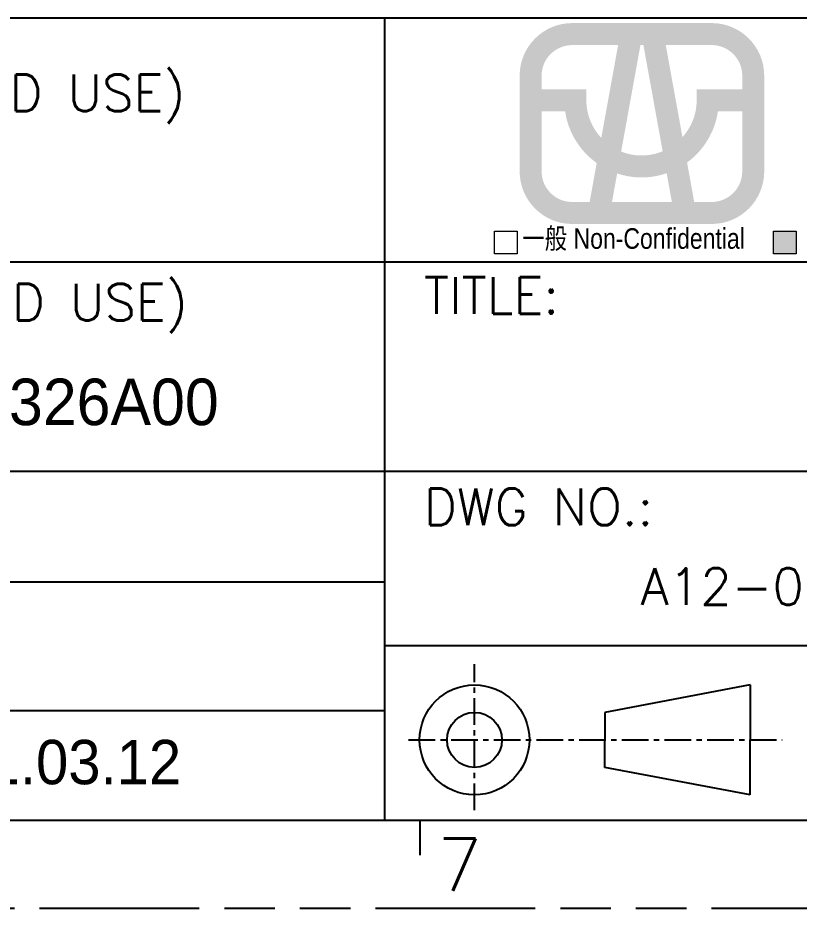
# Model space of a CAD drawing. Extents: x -81 to 328, y -202 to 89.
# Drawn here: x 237.5 to 284, y -202.4 to -149.4 of the extents above; entities that cross this region are included whole.
import ezdxf
from ezdxf.enums import TextEntityAlignment as Align

# ---------------------------------------------------------------- set-up
doc = ezdxf.new("R2010")
doc.units = 0
doc.linetypes.add('CENTER', pattern=[50.8, 31.75, -6.35, 6.35, -6.35])
doc.linetypes.add('PHANTOM', pattern=[29.5, 9.5, -1.5, 3, -1.5, 3, -1.5, 9.5])
doc.layers.add('0PAPERF', color=2, linetype='PHANTOM', plot=False)
doc.layers.add('图层 1', color=7, linetype='Continuous')
doc.styles.add('CHINESE', font='PMingLiU.ttf', dxfattribs={"width": 0.8})
doc.styles.add('SIMPLEX', font='simplex.shx')
doc.styles.get("Standard").update_dxf_attribs({"font": 'txt.shx'})

msp = doc.modelspace()

# ---------------------------------------------------------------- hatches: boundary and pattern name
at = {"lineweight": 0}
msp.add_hatch(color=1, dxfattribs=at).paths.add_polyline_path([(282.501, -162.124), (283.849, -162.124), (283.849, -163.471), (282.501, -163.471)])
at = {"layer": '图层 1', "true_color": 0xf50613}
h = msp.add_hatch(color=1, dxfattribs=at)
h.dxf.hatch_style = 2
edge = h.paths.add_edge_path()
edge.add_spline(control_points=[(274.75, -151.045), (274.75, -151.045), (275.896, -157.363), (275.896, -157.363), (275.508, -157.524), (275.082, -157.615), (274.636, -157.615), (274.208, -157.615), (273.799, -157.53), (273.424, -157.38), (273.424, -157.38), (274.573, -151.045), (274.573, -151.045), (274.573, -151.045), (274.75, -151.045), (274.75, -151.045)], knot_values=[0, 0, 0, 0, 1, 1, 1, 2, 2, 2, 3, 3, 3, 4, 4, 4, 5, 5, 5, 5], degree=3, periodic=1)
edge = h.paths.add_edge_path()
edge.add_spline(control_points=[(278.814, -149.736), (278.814, -149.736), (270.51, -149.736), (270.51, -149.736), (268.785, -149.736), (267.382, -151.139), (267.382, -152.864), (267.382, -152.864), (267.382, -158.563), (267.382, -158.563), (267.382, -160.288), (268.785, -161.691), (270.51, -161.691), (270.51, -161.691), (278.814, -161.691), (278.814, -161.691), (280.538, -161.691), (281.941, -160.288), (281.941, -158.563), (281.941, -158.563), (281.941, -152.864), (281.941, -152.864), (281.941, -151.139), (280.538, -149.736), (278.814, -149.736)], knot_values=[0, 0, 0, 0, 0.352778, 0.352778, 0.352778, 0.705556, 0.705556, 0.705556, 1.058334, 1.058334, 1.058334, 1.411112, 1.411112, 1.411112, 1.76389, 1.76389, 1.76389, 2.116668, 2.116668, 2.116668, 2.469446, 2.469446, 2.469446, 2.822224, 2.822224, 2.822224, 2.822224], degree=3, periodic=0)
edge.add_line((278.814, -149.736), (278.814, -149.736))
edge = h.paths.add_edge_path()
edge.add_spline(control_points=[(280.633, -152.864), (280.633, -152.864), (280.633, -153.676), (280.633, -153.676), (280.633, -153.676), (277.921, -153.676), (277.921, -153.676), (277.921, -153.676), (277.921, -154.33), (277.921, -154.33), (277.921, -155.174), (277.599, -155.942), (277.074, -156.524), (277.074, -156.524), (276.08, -151.045), (276.08, -151.045), (276.08, -151.045), (278.814, -151.045), (278.814, -151.045), (279.817, -151.045), (280.633, -151.861), (280.633, -152.864)], knot_values=[0, 0, 0, 0, 0.352778, 0.352778, 0.352778, 0.705556, 0.705556, 0.705556, 1.058334, 1.058334, 1.058334, 1.411112, 1.411112, 1.411112, 1.76389, 1.76389, 1.76389, 2.116668, 2.116668, 2.116668, 2.469446, 2.469446, 2.469446, 2.469446], degree=3, periodic=0)
edge.add_line((280.633, -152.864), (280.633, -152.864))
edge = h.paths.add_edge_path()
edge.add_spline(control_points=[(274.636, -158.923), (275.161, -158.923), (275.663, -158.831), (276.133, -158.668), (276.133, -158.668), (276.444, -160.382), (276.444, -160.382), (276.444, -160.382), (272.879, -160.382), (272.879, -160.382), (272.879, -160.382), (273.187, -158.684), (273.187, -158.684), (273.643, -158.836), (274.129, -158.923), (274.636, -158.923)], knot_values=[0, 0, 0, 0, 0.352778, 0.352778, 0.352778, 0.705556, 0.705556, 0.705556, 1.058334, 1.058334, 1.058334, 1.411112, 1.411112, 1.411112, 1.76389, 1.76389, 1.76389, 1.76389], degree=3, periodic=0)
edge.add_line((274.636, -158.923), (274.636, -158.923))
edge = h.paths.add_edge_path()
edge.add_spline(control_points=[(270.51, -151.045), (270.51, -151.045), (273.243, -151.045), (273.243, -151.045), (273.243, -151.045), (272.241, -156.57), (272.241, -156.57), (271.691, -155.982), (271.352, -155.196), (271.352, -154.33), (271.352, -154.33), (271.352, -153.676), (271.352, -153.676), (271.352, -153.676), (268.69, -153.676), (268.69, -153.676), (268.69, -153.676), (268.69, -152.864), (268.69, -152.864), (268.69, -151.861), (269.506, -151.045), (270.51, -151.045)], knot_values=[0, 0, 0, 0, 0.352778, 0.352778, 0.352778, 0.705556, 0.705556, 0.705556, 1.058334, 1.058334, 1.058334, 1.411112, 1.411112, 1.411112, 1.76389, 1.76389, 1.76389, 2.116668, 2.116668, 2.116668, 2.469446, 2.469446, 2.469446, 2.469446], degree=3, periodic=0)
edge.add_line((270.51, -151.045), (270.51, -151.045))
edge = h.paths.add_edge_path()
edge.add_spline(control_points=[(268.69, -158.563), (268.69, -158.563), (268.69, -154.984), (268.69, -154.984), (268.69, -154.984), (270.089, -154.984), (270.089, -154.984), (270.271, -156.251), (270.973, -157.352), (271.969, -158.065), (271.969, -158.065), (271.549, -160.382), (271.549, -160.382), (271.549, -160.382), (270.51, -160.382), (270.51, -160.382), (269.506, -160.382), (268.69, -159.566), (268.69, -158.563)], knot_values=[0, 0, 0, 0, 0.352778, 0.352778, 0.352778, 0.705556, 0.705556, 0.705556, 1.058334, 1.058334, 1.058334, 1.411112, 1.411112, 1.411112, 1.76389, 1.76389, 1.76389, 2.116668, 2.116668, 2.116668, 2.116668], degree=3, periodic=0)
edge.add_line((268.69, -158.563), (268.69, -158.563))
edge = h.paths.add_edge_path()
edge.add_spline(control_points=[(278.814, -160.382), (278.814, -160.382), (277.774, -160.382), (277.774, -160.382), (277.774, -160.382), (277.348, -158.035), (277.348, -158.035), (278.322, -157.321), (279.005, -156.233), (279.184, -154.984), (279.184, -154.984), (280.633, -154.984), (280.633, -154.984), (280.633, -154.984), (280.633, -158.563), (280.633, -158.563), (280.633, -159.566), (279.817, -160.382), (278.814, -160.382)], knot_values=[0, 0, 0, 0, 0.352778, 0.352778, 0.352778, 0.705556, 0.705556, 0.705556, 1.058334, 1.058334, 1.058334, 1.411112, 1.411112, 1.411112, 1.76389, 1.76389, 1.76389, 2.116668, 2.116668, 2.116668, 2.116668], degree=3, periodic=0)
edge.add_line((278.814, -160.382), (278.814, -160.382))

# ---------------------------------------------------------------- linework, layer by layer
for p, q in [((132.709, -149.422), (324.768, -149.422)), ((259.364, -197.177), (259.364, -149.422)), ((324.768, -163.956), (208.494, -163.956)), ((324.768, -176.414), (208.494, -176.414)), ((259.364, -183.013), (182.541, -183.013)), ((324.768, -186.796), (259.364, -186.796)), ((281.102, -189.123), (272.45, -190.758)), ((281.102, -189.123), (281.102, -192.393)), ((208.494, -190.643), (259.364, -190.643)), ((272.45, -190.758), (272.45, -192.393)), ((272.45, -194.028), (272.45, -192.393)), ((281.102, -195.663), (281.102, -192.393)), ((281.102, -195.663), (272.45, -194.028)), ((-75.96, -197.177), (324.768, -197.177)), ((261.44, -197.177), (261.44, -199.254))]:
    msp.add_line(p, q)
at = {"linetype": 'CENTER', "ltscale": 0.05}
for p, q in [((264.694, -196.581), (264.694, -187.877)), ((260.772, -192.393), (283.008, -192.393))]:
    msp.add_line(p, q, dxfattribs=at)
at = {"color": 1, "lineweight": 0}
for points in [[(265.892, -162.124), (267.239, -162.124), (267.239, -163.471), (265.892, -163.471)], [(282.501, -162.124), (283.849, -162.124), (283.849, -163.471), (282.501, -163.471)]]:
    msp.add_lwpolyline(points, close=True, dxfattribs=at)
for radius in [3.27, 1.635]:
    msp.add_circle((264.694, -192.393), radius)
at = {"layer": '0PAPERF'}
msp.add_line((-81.195, -202.408), (328.401, -202.408), dxfattribs=at)

# ---------------------------------------------------------------- texts
at = {"lineweight": 0, "style": 'SIMPLEX'}
msp.add_text('NAME(INTENDED USE)', height=2.18019, dxfattribs=at).set_placement((216.084, -154.984))
at = {"style": 'SIMPLEX'}
for s, height, p in [('PART NO.(INTENDED USE)', 2.18012, (210.343, -167.442)), ('TITLE:', 2.1801, (261.689, -167.031)), ('DWG NO.:', 2.1801, (261.689, -179.617)), ('7', 3.114, (262.478, -201.371))]:
    msp.add_text(s, height=height, dxfattribs=at).set_placement(p)
msp.add_text('A12-0000-F0NW0326A00', height=2.18012, dxfattribs=at).set_placement((293.83, -183.267), align=Align.MIDDLE)
at = {"lineweight": 0, "insert": (267.537, -161.944), "char_height": 1.22496, "width": 13.43728, "attachment_point": 1, "style": 'CHINESE'}
msp.add_mtext('{\\fPMingLiU|b0|i0|c136|p18;\\C1;一般\\fArial|b0|i0|c0|p34; Non-Confidential}', dxfattribs=at)
at = {"color": 0, "attachment_point": 1}
for s, insert, char_height in [('{\\fPMingLiU|b0|i0|c136|p2;\\C256;F0NW0326A00}', (224.71, -170.894), 2.76841), ('{\\fPMingLiU|b0|i0|c136|p2;\\C256;秦磊  2021.03.12}', (220.829, -192.391), 2.64)]:
    msp.add_mtext(s, dxfattribs=dict(at, insert=insert, char_height=char_height))

doc.saveas('drawing.dxf')
